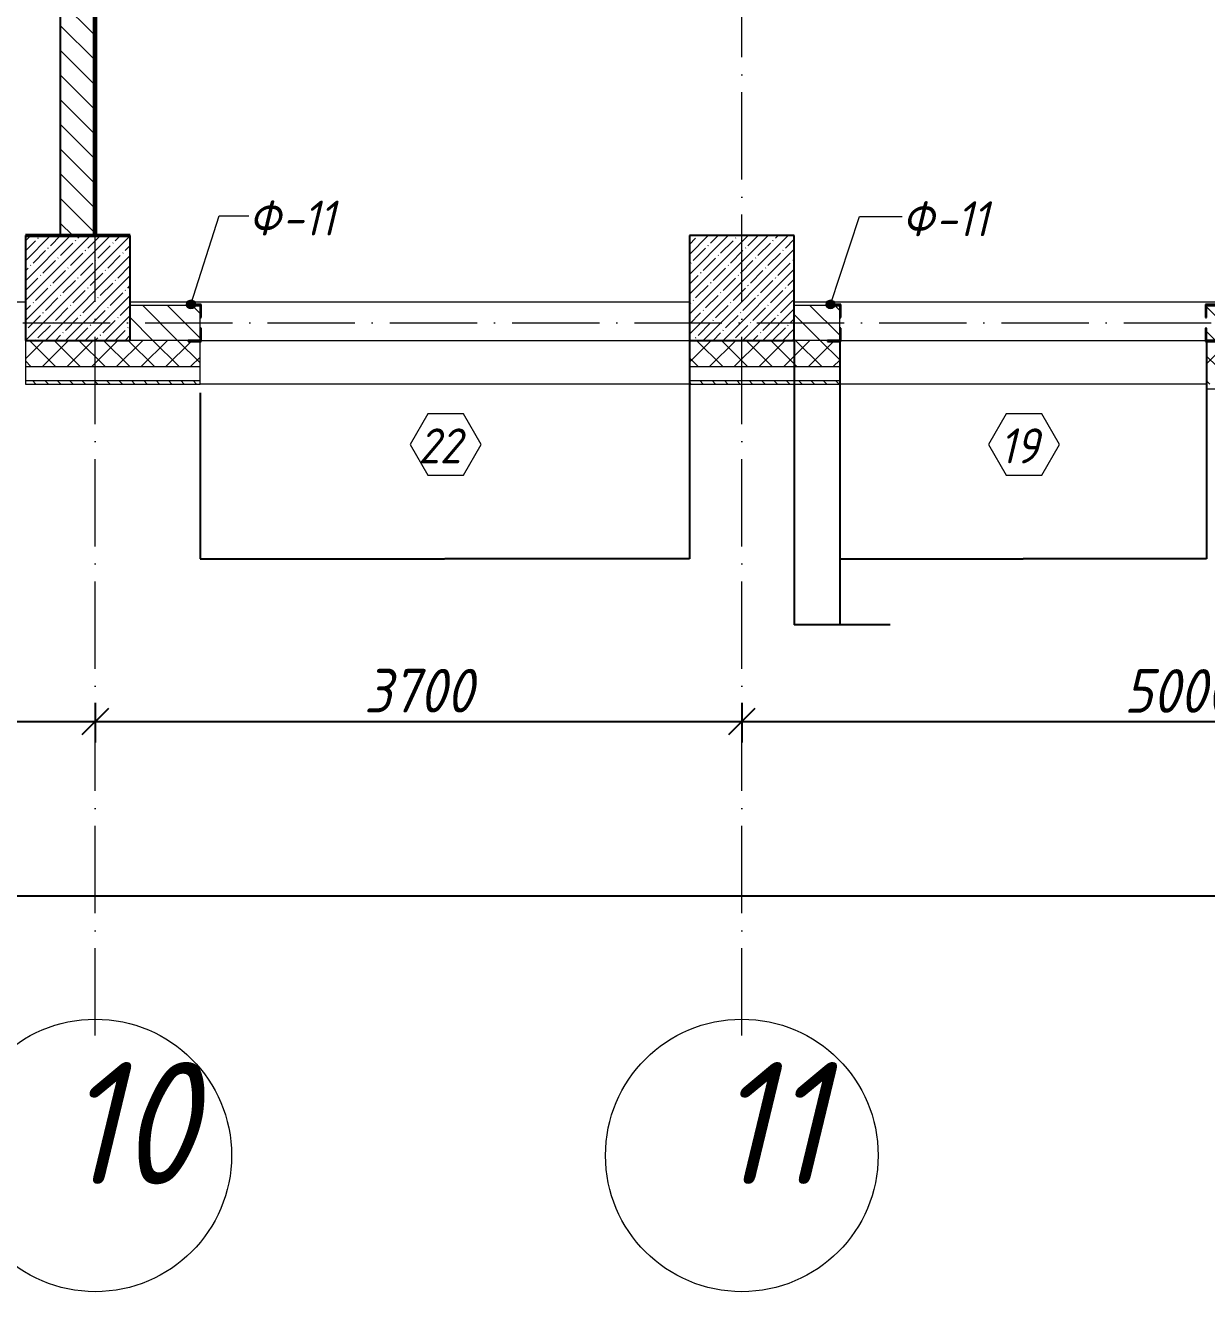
# Model space of a CAD drawing. Header units: millimetres. Extents: x 12986 to 523328, y -9759 to 30092.
# Drawn here: x 91207 to 97967, y -5546 to 1703 of the extents above; entities that cross this region are included whole.
import ezdxf

# ---------------------------------------------------------------- set-up
doc = ezdxf.new("R2010")
doc.units = ezdxf.units.MM
doc.linetypes.add('50_200_ШТРИХ_1Т_ш5_п1_п1_', pattern=[700.0000000000001, 500.0000000000001, -100, 0, -100])
for name, color, linetype, lineweight in [('5) Блок ячеистый', 160, 'Continuous', 60), ('A-ANNO-DIMS', 7, 'Continuous', 9), ('A-DETL-1', 7, 'Continuous', 50), ('A-GENM-1', 7, 'Continuous', 25), ('A-GENM-IDEN', 7, 'Continuous', 9), ('A-GLAZ-IDEN', 7, 'Continuous', 9), ('A-WALL', 7, 'Continuous', 5), ('A-WALL-8', 7, 'Continuous', 9), ('A-WALL-FNSH-1', 7, 'Continuous', 9), ('A-WALL-PATT-1', 7, 'Continuous', 5), ('I-WALL', 7, 'Continuous', 5), ('S-COLS-1', 7, 'Continuous', 5), ('S-COLS-2', 7, 'Continuous', 25), ('Оси', 7, 'Continuous', 9), ('Оси-1', 7, 'Continuous', 20), ('Оси-2', 7, '50_200_ШТРИХ_1Т_ш5_п1_п1_', 9)]:
    doc.layers.add(name, color=color, linetype=linetype, lineweight=lineweight)
for name, color, linetype, lineweight, true_color in [('A-WALL-12', 7, 'Continuous', 5, 0x800000), ('A-WALL-2', 7, 'Continuous', 13, 0x000000), ('A-WALL-PATT-2', 7, 'Continuous', 5, 0xce0000)]:
    doc.layers.add(name, color=color, linetype=linetype, lineweight=lineweight, true_color=true_color)
doc.styles.add('ISOCPEUR_I_1', font='isocpeui.ttf', dxfattribs={"width": 0.9, "height": 249.9999999999997})
doc.styles.add('ISOCPEUR_I_3', font='isocpeui.ttf', dxfattribs={"width": 0.9, "height": 200})
doc.dimstyles.new('ISO-2_5_0_9К_БОЛЬШОЙ__с_подложкой_', dxfattribs={"dimscale": 304.8, "dimtxt": 248.9952939525788, "dimasz": 0.4921259842519685, "dimexe": 0.3937007874015748, "dimexo": 0, "dimgap": 0.1640419947506562, "dimtad": 1, "dimdec": 0, "dimzin": 0, "dimdsep": 46, "dimtxsty": 'ISOCPEUR_I_1', "dimblk1": 'OBLIQUE', "dimblk2": 'OBLIQUE', "dimsah": 1, "dimcen": 0.09, "dimdle": 0.3937007874015748, "dimazin": 0, "dimtfac": 1, "dimtdec": 4, "dimtix": 1, "dimtmove": 0, "dimatfit": 3, "dimfxl": 1, "dimtvp": 1, "dimtfill": 1, "dimtolj": 1, "dimtzin": 0, "dimarcsym": 2})
doc.dimstyles.new('ISO-2_5_0_9К_БОЛЬШОЙ__с_подложкой__2', dxfattribs={"dimscale": 304.8, "dimtxt": 248.9952939525788, "dimasz": 0.4921259842519685, "dimexe": 0.3937007874015748, "dimexo": 0, "dimgap": 0.1640419947506562, "dimtad": 1, "dimdec": 0, "dimzin": 0, "dimdsep": 46, "dimtxsty": 'ISOCPEUR_I_1', "dimblk1": 'OBLIQUE', "dimblk2": 'OBLIQUE', "dimsah": 1, "dimcen": 0.09, "dimdle": 0.3937007874015748, "dimazin": 0, "dimtfac": 1, "dimtdec": 4, "dimtix": 1, "dimtmove": 2, "dimatfit": 3, "dimfxl": 1, "dimtvp": 1, "dimtfill": 1, "dimtolj": 1, "dimtzin": 0, "dimarcsym": 2})
doc.dimstyles.get("Standard").update_dxf_attribs({"dimtxt": 0.18, "dimasz": 0.18, "dimexe": 0.18, "dimexo": 0.0625, "dimgap": 0.09, "dimtad": 0, "dimtih": 1, "dimtoh": 1, "dimdec": 4, "dimzin": 0, "dimdsep": 46, "dimtxsty": 'Standard', "dimcen": 0.09, "dimadec": 0, "dimazin": 0, "dimtfac": 1, "dimtdec": 4, "dimtofl": 0, "dimtmove": 0, "dimatfit": 3, "dimfxl": 1, "dimtolj": 1, "dimtzin": 0, "dimarcsym": 0})
pattern_1 = [(45, (61996.89328478048, 0), (-57.02462636878913, 57.02462636878913), []), (45, (62053.91828478048, 0), (-57.02462636878913, 57.02462636878913), [100.806, -20.161, 3.353, -16.808])]
pattern_2 = [(135, (61996.89328478048, 0), (-70.71067811865476, -70.71067811865474), [])]

# ---------------------------------------------------------------- blocks, each defined once
blk = doc.blocks.new('Фахверк_СКБ_Уголок - Ф-11_200х2500 h-26914022-АР1_Кладочный план 1 этажа')
at = {"layer": 'A-GENM-1'}
for p, q in [((199.9999999999932, 156.0000000000034), (124.9999999999923, 156.0000000000034)), ((124.9999999999923, 156.0000000000034), (124.9999999999923, 81.00000000000361)), ((130.9999999999933, 81.00000000000361), (130.9999999999933, 150.0000000000029)), ((130.9999999999933, 150.0000000000029), (199.9999999999932, 150.0000000000029)), ((199.9999999999932, 150.0000000000029), (199.9999999999932, 156.0000000000034)), ((124.9999999999923, 81.00000000000361), (130.9999999999933, 81.00000000000361)), ((130.9999999999926, 19.00000000000922), (124.9999999999923, 19.00000000000922)), ((124.9999999999923, 19.00000000000922), (124.9999999999923, -55.99999999999103)), ((130.9999999999926, -49.99999999999053), (130.9999999999926, 19.00000000000922)), ((124.9999999999923, -55.99999999999103), (199.9999999999924, -55.99999999999103)), ((199.9999999999924, -49.99999999999053), (130.9999999999926, -49.99999999999053)), ((199.9999999999924, -55.99999999999103), (199.9999999999924, -49.99999999999053))]:
    blk.add_line(p, q, dxfattribs=at)
blk = doc.blocks.new('Ось сетки - Круг_Ø6_00__ISO-2_5_0_9K_ кружки поменьше-23056867-АР1_Кладочный план 1 этажа')
at = {"layer": 'Оси-1'}
blk.add_circle((0, 0), 2.600000000000002, dxfattribs=at)
blk = doc.blocks.new('_Oblique')
at = {"color": 0, "linetype": 'ByBlock', "lineweight": -2}
blk.add_line((-0.5, -0.5), (0.5, 0.5), dxfattribs=at)
blk = doc.blocks.new('DIMBLOCK21-АР1_Кладочный план 1 этажа')
at = {"layer": 'A-ANNO-DIMS', "color": 0, "lineweight": -2, "transparency": 16777216}
for p, q in [((87906.8932504238, -2175.937461244225), (87906.8932504238, -2402.003478422513)), ((91606.89325042327, -2175.937461244237), (91606.89325042327, -2402.003478422513)), ((87786.8932504238, -2282.003478422513), (91726.89325042327, -2282.003478422513))]:
    blk.add_line(p, q, dxfattribs=at)
at = {"layer": 'Defpoints', "color": 0, "transparency": 16777216}
for p in [(87906.8932504238, -2175.937461244225), (91606.89325042327, -2175.937461244237), (91606.89325042327, -2282.003478422513)]:
    blk.add_point(p, dxfattribs=at)
at = {"layer": 'A-ANNO-DIMS', "color": 0, "lineweight": -2, "transparency": 16777216, "xscale": 150, "yscale": 150, "zscale": 150, "rotation": 180}
blk.add_blockref('_Oblique', (87906.8932504238, -2282.003478422513), dxfattribs=at)
at = {"layer": 'A-ANNO-DIMS', "color": 0, "lineweight": -2, "transparency": 16777216, "xscale": 150, "yscale": 150, "zscale": 150}
blk.add_blockref('_Oblique', (91606.89325042327, -2282.003478422513), dxfattribs=at)
at = {"layer": 'A-ANNO-DIMS', "color": 0, "transparency": 16777216, "insert": (89756.89325042354, -2105.393629937665), "char_height": 249.9999999999997, "width": 758.4779723478551, "attachment_point": 5, "style": 'ISOCPEUR_I_1', "bg_fill": 3, "box_fill_scale": 1.1, "bg_fill_color": 256, "bg_fill_true_color": 13158600, "bg_fill_transparency": 0}
blk.add_mtext('\\A1;3700', dxfattribs=at)
blk = doc.blocks.new('DIMBLOCK22-АР1_Кладочный план 1 этажа')
at = {"layer": 'A-ANNO-DIMS', "color": 0, "lineweight": -2, "transparency": 16777216}
for p, q in [((91606.89325042327, -2175.937461244237), (91606.89325042327, -2402.003478422513)), ((95306.8932504238, -2175.937461244249), (95306.8932504238, -2402.003478422513)), ((91486.89325042327, -2282.003478422513), (95426.8932504238, -2282.003478422513))]:
    blk.add_line(p, q, dxfattribs=at)
at = {"layer": 'Defpoints', "color": 0, "transparency": 16777216}
for p in [(91606.89325042327, -2175.937461244237), (95306.8932504238, -2175.937461244249), (95306.8932504238, -2282.003478422513)]:
    blk.add_point(p, dxfattribs=at)
at = {"layer": 'A-ANNO-DIMS', "color": 0, "lineweight": -2, "transparency": 16777216, "xscale": 150, "yscale": 150, "zscale": 150, "rotation": 180}
blk.add_blockref('_Oblique', (91606.89325042327, -2282.003478422513), dxfattribs=at)
at = {"layer": 'A-ANNO-DIMS', "color": 0, "lineweight": -2, "transparency": 16777216, "xscale": 150, "yscale": 150, "zscale": 150}
blk.add_blockref('_Oblique', (95306.8932504238, -2282.003478422513), dxfattribs=at)
at = {"layer": 'A-ANNO-DIMS', "color": 0, "transparency": 16777216, "insert": (93456.89325042354, -2105.393629937665), "char_height": 249.9999999999997, "width": 758.4779723478551, "attachment_point": 5, "style": 'ISOCPEUR_I_1', "bg_fill": 3, "box_fill_scale": 1.1, "bg_fill_color": 256, "bg_fill_true_color": 13158600, "bg_fill_transparency": 0}
blk.add_mtext('\\A1;3700', dxfattribs=at)
blk = doc.blocks.new('DIMBLOCK23-АР1_Кладочный план 1 этажа')
at = {"layer": 'A-ANNO-DIMS', "color": 0, "lineweight": -2, "transparency": 16777216}
for p, q in [((95306.8932504238, -2175.937461244249), (95306.8932504238, -2402.003478422513)), ((100306.8932504233, -2175.937461244265), (100306.8932504233, -2402.003478422513)), ((95186.8932504238, -2282.003478422513), (100426.8932504233, -2282.003478422513))]:
    blk.add_line(p, q, dxfattribs=at)
at = {"layer": 'Defpoints', "color": 0, "transparency": 16777216}
for p in [(95306.8932504238, -2175.937461244249), (100306.8932504233, -2175.937461244265), (100306.8932504233, -2282.003478422513)]:
    blk.add_point(p, dxfattribs=at)
at = {"layer": 'A-ANNO-DIMS', "color": 0, "lineweight": -2, "transparency": 16777216, "xscale": 150, "yscale": 150, "zscale": 150, "rotation": 180}
blk.add_blockref('_Oblique', (95306.8932504238, -2282.003478422513), dxfattribs=at)
at = {"layer": 'A-ANNO-DIMS', "color": 0, "lineweight": -2, "transparency": 16777216, "xscale": 150, "yscale": 150, "zscale": 150}
blk.add_blockref('_Oblique', (100306.8932504233, -2282.003478422513), dxfattribs=at)
at = {"layer": 'A-ANNO-DIMS', "color": 0, "transparency": 16777216, "insert": (97806.89325042354, -2107.003478422513), "char_height": 249.9999999999997, "width": 758.4779723478551, "attachment_point": 5, "style": 'ISOCPEUR_I_1', "bg_fill": 3, "box_fill_scale": 1.1, "bg_fill_color": 256, "bg_fill_true_color": 13158600, "bg_fill_transparency": 0}
blk.add_mtext('\\A1;5000', dxfattribs=at)
blk = doc.blocks.new('DIMBLOCK54-АР1_Кладочный план 1 этажа')
at = {"layer": 'A-ANNO-DIMS', "color": 0, "lineweight": -2, "transparency": 16777216}
for p, q in [((62106.89328478125, -3174.591104927445), (62106.89328478125, -3400.657122105833)), ((187006.893250423, -3174.591104927842), (187006.893250423, -3400.657122105833)), ((61986.89328478125, -3280.657122105833), (122782.6936598567, -3280.657122105833)), ((187126.893250423, -3280.657122105833), (123784.9095689476, -3280.657122105833))]:
    blk.add_line(p, q, dxfattribs=at)
at = {"layer": 'Defpoints', "color": 0, "transparency": 16777216}
for p in [(62106.89328478125, -3174.591104927445), (187006.893250423, -3174.591104927842), (187006.893250423, -3280.657122105833)]:
    blk.add_point(p, dxfattribs=at)
at = {"layer": 'A-ANNO-DIMS', "color": 0, "lineweight": -2, "transparency": 16777216, "xscale": 150, "yscale": 150, "zscale": 150, "rotation": 180}
blk.add_blockref('_Oblique', (62106.89328478125, -3280.657122105833), dxfattribs=at)
at = {"layer": 'A-ANNO-DIMS', "color": 0, "lineweight": -2, "transparency": 16777216, "xscale": 150, "yscale": 150, "zscale": 150}
blk.add_blockref('_Oblique', (187006.893250423, -3280.657122105833), dxfattribs=at)
at = {"layer": 'A-ANNO-DIMS', "color": 0, "transparency": 16777216, "insert": (122732.1812708764, -2904.04318550504), "char_height": 249.9999999999997, "width": 1103.240687051426, "attachment_point": 1, "line_spacing_factor": 1.149209049011902, "style": 'ISOCPEUR_I_1', "bg_fill": 3, "box_fill_scale": 1.1, "bg_fill_color": 256, "bg_fill_true_color": 13158600, "bg_fill_transparency": 0}
blk.add_mtext('\\A1;124900', dxfattribs=at)
blk = doc.blocks.new('AAR_СКБ_Марка_Окна_Перемычка и проем - Марка проема-25443838-АР1_Кладочный план 1 этажа')
at = {"layer": 'A-GLAZ-IDEN'}
for p, q in [((-0.9678758116687644, -0.9840735043145652), (-1.985527685054408, -2.746698253436142)), ((1.067427935102521, -0.9840735043145681), (-0.9678758116687641, -0.9840735043145654)), ((2.085079808488153, -2.746698253436158), (1.067427935102521, -0.9840735043145679)), ((-1.985527685054408, -2.74669825343614), (-0.967875811668773, -4.509323002557723)), ((1.067427935102504, -4.50932300255773), (2.085079808488153, -2.746698253436157)), ((-0.9678758116687729, -4.509323002557723), (1.067427935102504, -4.50932300255773))]:
    blk.add_line(p, q, dxfattribs=at)
blk = doc.blocks.new('DIMBLOCK295-АР1_Кладочный план 1 этажа')
at = {"layer": 'A-ANNO-DIMS', "color": 0, "lineweight": -2, "transparency": 16777216}
for p, q in [((95006.89326364524, -103.1103851454775), (95006.89326364524, -1350.184313338815)), ((92206.89326364524, -400.0625000026986), (92206.89326364524, -1350.184313338815)), ((92207.07326364523, -1350.004313338815), (93606.17326364524, -1350.004313338815)), ((95006.71326364524, -1350.004313338815), (93607.61326364524, -1350.004313338815))]:
    blk.add_line(p, q, dxfattribs=at)
at = {"layer": 'A-ANNO-DIMS', "color": 0, "transparency": 16777216}
for points in [[(92207.07326364523, -1349.974313338815), (92207.07326364523, -1350.034313338815), (92206.89326364524, -1350.004313338815)], [(95006.71326364524, -1349.974313338815), (95006.71326364524, -1350.034313338815), (95006.89326364524, -1350.004313338815)]]:
    blk.add_solid(points, dxfattribs=at)
at = {"layer": 'Defpoints', "color": 0, "transparency": 16777216}
for p in [(95006.89326364524, -103.0478851454775), (92206.89326364524, -400.0000000026986), (95006.89326364524, -1350.004313338815)]:
    blk.add_point(p, dxfattribs=at)
at = {"layer": 'A-ANNO-DIMS', "color": 0, "transparency": 16777216, "insert": (93606.89326364524, -1350.004313338815), "char_height": 0.18, "width": 606.7823778782843, "attachment_point": 5}
blk.add_mtext('\\A1;2800.0000', dxfattribs=at)
blk = doc.blocks.new('DIMBLOCK297-АР1_Кладочный план 1 этажа')
at = {"layer": 'A-ANNO-DIMS', "color": 0, "lineweight": -2, "transparency": 16777216}
for p, q in [((95606.8932636452, -100.0625000017397), (95606.8932636452, -1727.703632173987)), ((95866.89315112315, -103.1105053390732), (95866.89315112315, -1727.703632173987)), ((95607.07326364519, -1727.523632173987), (95866.71315112316, -1727.523632173987)), ((95866.89315112315, -1727.523632173987), (96155.92148952534, -1727.523632173987))]:
    blk.add_line(p, q, dxfattribs=at)
at = {"layer": 'A-ANNO-DIMS', "color": 0, "transparency": 16777216}
for points in [[(95607.07326364519, -1727.493632173987), (95607.07326364519, -1727.553632173987), (95606.8932636452, -1727.523632173987)], [(95866.71315112316, -1727.493632173987), (95866.71315112316, -1727.553632173987), (95866.89315112315, -1727.523632173987)]]:
    blk.add_solid(points, dxfattribs=at)
at = {"layer": 'Defpoints', "color": 0, "transparency": 16777216}
for p in [(95606.8932636452, -100.0000000017397), (95866.89315112315, -103.0480053390732), (95866.89315112315, -1727.523632173987)]:
    blk.add_point(p, dxfattribs=at)
at = {"layer": 'A-ANNO-DIMS', "color": 0, "transparency": 16777216, "insert": (95929.09809782098, -1727.403632173987), "char_height": 0.18, "width": 455.0867834087132, "attachment_point": 1, "line_spacing_factor": 1.149209049011902}
blk.add_mtext('\\A1;259.9999', dxfattribs=at)
blk = doc.blocks.new('DIMBLOCK298-АР1_Кладочный план 1 этажа')
at = {"layer": 'A-ANNO-DIMS', "color": 0, "lineweight": -2, "transparency": 16777216}
for p, q in [((95866.89315112315, -103.1105053390732), (95866.89315112315, -1350.184313338815)), ((97966.89315112315, -103.11050533908), (97966.89315112315, -1350.184313338815)), ((95867.07315112314, -1350.004313338815), (96916.20315112315, -1350.004313338815)), ((97966.71315112316, -1350.004313338815), (96917.58315112315, -1350.004313338815))]:
    blk.add_line(p, q, dxfattribs=at)
at = {"layer": 'A-ANNO-DIMS', "color": 0, "transparency": 16777216}
for points in [[(95867.07315112314, -1349.974313338815), (95867.07315112314, -1350.034313338815), (95866.89315112315, -1350.004313338815)], [(97966.71315112316, -1349.974313338815), (97966.71315112316, -1350.034313338815), (97966.89315112315, -1350.004313338815)]]:
    blk.add_solid(points, dxfattribs=at)
at = {"layer": 'Defpoints', "color": 0, "transparency": 16777216}
for p in [(95866.89315112315, -103.0480053390732), (97966.89315112315, -103.04800533908), (97966.89315112315, -1350.004313338815)]:
    blk.add_point(p, dxfattribs=at)
at = {"layer": 'A-ANNO-DIMS', "color": 0, "transparency": 16777216, "insert": (96916.89315112315, -1350.004313338815), "char_height": 0.18, "width": 560.8140159178082, "attachment_point": 5}
blk.add_mtext('\\A1;2100.0000', dxfattribs=at)

msp = doc.modelspace()

# ---------------------------------------------------------------- hatches: boundary and pattern name
at = {"layer": 'A-GENM-IDEN'}
h = msp.add_hatch(color=256, dxfattribs=at)
edge = h.paths.add_edge_path(flags=0)
edge.add_arc((92154.5599303119, 105.9999999982794), 24.99999999999957, 0, 360)
h = msp.add_hatch(color=256, dxfattribs=at)
edge = h.paths.add_edge_path(flags=0)
edge.add_arc((95814.55981778982, 105.999999998266), 24.99999999999423, 0, 360)
at = {"layer": 'A-WALL-12'}
h = msp.add_hatch(dxfattribs=at)
h.set_pattern_fill('FP_3', color=256, style=0, pattern_type=2)
h.set_pattern_definition(pattern_2)
h.paths.add_polyline_path([(91406.63673958184, 499.9999999982924), (91606.63673958187, 499.9999999982924), (91606.63673958187, 7300.000005334679), (91406.63673958191, 7300.000005334679), (91406.63673958188, 4432.172179668429)], flags=0)
at = {"layer": 'A-WALL-PATT-1'}
h = msp.add_hatch(dxfattribs=at)
h.set_pattern_fill('FP_2', color=256, style=0, pattern_type=2)
h.set_pattern_definition([(45, (61996.89328478048, 0), (-70.71067811865476, 70.71067811865476), []), (135, (61996.89328478048, 0), (-70.71067811865476, -70.71067811865474), [])])
h.paths.add_polyline_path([(137696.8932777582, -250.0000000019183), (137696.8932777582, -100.0000000019264), (136096.893144617, -100.0000000018485), (136096.893144617, -250.000000001849)], flags=0)
h.paths.add_polyline_path([(110156.8933002349, -250.000000001849), (110156.3715611044, -106.0000000017778), (110087.8933002348, -106.0000000017778), (110087.8933002348, -100.0000000017792), (109406.8933002349, -100.0000000017792), (109406.8933002349, -250.0000000017797), (110087.8933002348, -250.0000000018404)], flags=0)
h.paths.add_polyline_path([(129056.8933002348, -250.000000001849), (132656.8932847818, -250.000000001849), (132656.8932847818, -100.0000000018485), (129056.8933002348, -100.0000000018485)], flags=0)
h.paths.add_polyline_path([(118406.8933136091, -250.000000001849), (119156.8932838392, -250.0000000017797), (119156.3715447088, -106.0000000018038), (119087.8932838392, -106.0000000018038), (119087.8932838392, -100.0000000018485), (118406.8933136091, -100.0000000018485)], flags=0)
h.paths.add_polyline_path([(121937.8933025475, -250.000000001849), (122006.8933025475, -250.000000001849), (122006.371563417, -106.0000000018384), (121937.8933025475, -106.0000000018384), (121937.8933025475, -100.0000000018485), (121325.8932838392, -100.0000000018485), (121325.8932838392, -106.0000000018384), (121256.8932838392, -106.0000000018384), (121256.8932838393, -250.000000001849), (121325.8932838392, -250.000000001849)], flags=0)
h.paths.add_polyline_path([(133556.8932847817, -250.000000001849), (134396.893144617, -250.000000001849), (134396.893144617, -100.0000000018485), (133556.8932847818, -100.0000000018485)], flags=0)
h.paths.add_polyline_path([(125706.8933025474, -250.000000001849), (126256.8932667851, -250.000000001849), (126256.3715276547, -106.0000000018384), (126187.8932667851, -106.0000000018384), (126187.8932667851, -100.0000000018485), (125706.8933025474, -100.0000000018485), (125706.8933025474, -106.0000000018384)], flags=0)
h.paths.add_polyline_path([(123606.8933025475, -250.000000001849), (123606.371563417, -106.0000000018211), (123537.8933025475, -106.0000000018211), (123537.8933025475, -100.0000000018485), (122906.8933025475, -100.0000000018485), (122906.8933025475, -250.0000000017797), (123537.8933025475, -250.0000000018404)], flags=0)
h.paths.add_polyline_path([(128156.8933002348, -250.000000001849), (128156.8933002348, -100.0000000018485), (127225.8932667851, -100.0000000018485), (127225.8932667851, -106.0000000018558), (127156.8932667851, -106.0000000018558), (127156.8932667851, -250.000000001849), (127225.8932667851, -250.000000001849)], flags=0)
h.paths.add_polyline_path([(105422.5867171914, -250.0000000017797), (106306.8933002348, -250.0000000017797), (106306.3715611044, -106.0000000017691), (106237.8933002348, -106.0000000017691), (106237.8933002348, -100.0000000017792), (104725.8932659578, -100.0000000017792), (104725.8932659578, -106.0000000017691), (104656.8932659578, -106.0000000017691), (104656.8932659578, -250.0000000017797), (104725.8932659578, -250.0000000017797)], flags=0)
h.paths.add_polyline_path([(114616.1804671914, -250.0000000017797), (115306.8933136091, -250.0000000017797), (115306.3715744787, -106.0000000017865), (115237.8933136091, -106.0000000017865), (115237.8933136091, -100.0000000017792), (113906.8933025475, -100.0000000017792), (113906.8933025475, -250.0000000017797)], flags=0)
h.paths.add_polyline_path([(90293.59326132102, -250.0000000017797), (90306.63673958188, -250.0000000017797), (90306.11500045145, -106.0000000017258), (90237.63673958188, -106.0000000017258), (90237.63673958188, -100.0000000017099), (89375.89323720156, -100.0000000017099), (89375.89323720156, -106.0000000017085), (89306.89323720158, -106.0000000017085), (89306.89323720158, -250.0000000017104), (90237.63673958188, -250.000000001771)], flags=0)
h.paths.add_polyline_path([(102556.8932659578, -250.0000000017797), (102556.3715268273, -106.0000000017605), (102487.8932659578, -106.0000000017605), (102487.8932659578, -100.0000000017792), (102005.8932363097, -100.0000000017792), (102005.8932363097, -106.0000000017691), (101936.8932363097, -106.0000000017691), (101936.8932363097, -250.0000000017797), (102543.8497876969, -250.0000000017797)], flags=0)
h.paths.add_polyline_path([(111056.8933002349, -250.0000000017797), (111806.8933025475, -250.0000000017797), (111806.3715634171, -106.0000000017778), (111737.8933025475, -106.0000000017778), (111737.8933025475, -100.0000000017792), (111125.8933002349, -100.0000000017792), (111125.8933002349, -106.0000000017691), (111056.8933002349, -106.0000000017691)], flags=0)
h.paths.add_polyline_path([(95866.89315112322, -250.0000000017797), (95866.37141199275, -106.0000000017345), (95797.8931511232, -106.0000000017345), (95797.8931511232, -100.0000000017618), (95006.89326364527, -100.0000000017792), (95006.89326364527, -250.0000000017104), (95797.8931511232, -250.000000001771)], flags=0)
h.paths.add_polyline_path([(99086.89326364509, -250.0000000017797), (99086.37152451469, -106.0000000017518), (99017.89326364512, -106.0000000017518), (99017.89326364512, -100.0000000017792), (98035.89315112321, -100.0000000017792), (98035.89315112321, -106.0000000017518), (97966.89315112322, -106.0000000017518), (97966.89315112322, -250.0000000017797), (98035.89315112321, -250.0000000017797)], flags=0)
h.paths.add_polyline_path([(100825.7898421914, -250.0000000017797), (101036.8932363097, -250.0000000017797), (101036.8932363097, -100.0000000017792), (99986.89326364509, -100.0000000017792), (99986.89326364509, -250.0000000017797)], flags=0)
h.paths.add_polyline_path([(88406.89323720164, -250.0000000017104), (88406.37149807111, -106.0000000017172), (88337.89323720156, -106.0000000017172), (88337.89323720156, -100.0000000017099), (87556.89327760041, -100.0000000017099), (87556.89327760041, -250.0000000017104), (88337.89323720156, -250.0000000017104)], flags=0)
h.paths.add_polyline_path([(81356.89338117048, -250.0000000017104), (82706.89332211469, -250.0000000017104), (82706.89332211469, -100.0000000017099), (81425.89338117046, -100.0000000017099), (81425.89338117046, -106.0000000017085), (81356.89338117048, -106.0000000017085)], flags=0)
h.paths.add_polyline_path([(78575.89325042491, -250.0000000017104), (79256.89338117046, -250.0000000017104), (79256.89338117046, -100.0000000017099), (78575.89325042491, -100.0000000017099), (78575.89325042491, -106.0000000016912), (78506.89325042491, -106.0000000016912), (78506.89325042491, -250.0000000017104)], flags=0)
h.paths.add_polyline_path([(92137.89326364527, -250.0000000017104), (92206.89326364527, -250.0000000017104), (92206.37152451483, -106.0000000017258), (92137.89326364527, -106.0000000017258), (92137.89326364527, -100.0000000017099), (91206.63673958188, -100.0000000017099), (91206.63673958188, -250.0000000017104)], flags=0)
h.paths.add_polyline_path([(83606.89332211469, -250.0000000017104), (84756.89327760035, -250.0000000017104), (84756.37153846995, -106.0000000016998), (84687.89327760038, -106.0000000016998), (84687.89327760038, -100.0000000017099), (83675.89332211469, -100.0000000017099), (83675.89332211469, -106.0000000016998), (83606.89332211469, -106.0000000016998)], flags=0)
h.paths.add_polyline_path([(76856.89325042331, -250.0000000017104), (77606.89325042491, -250.0000000016498), (77606.37151129446, -106.0000000016652), (77537.8932504249, -106.0000000016652), (77537.8932504249, -100.0000000017099), (76925.89325042332, -100.0000000017099), (76925.89325042332, -106.0000000016912), (76856.89325042331, -106.0000000016912)], flags=0)
h.paths.add_polyline_path([(65583.68046719136, -250.0000000016498), (65726.89334088654, -250.0000000016498), (65726.89334088654, -100.0000000016405), (61736.89328478158, -100.0000000016405), (61736.89328478158, -250.0000000016498)], flags=0)
h.paths.add_polyline_path([(74006.8932972484, -250.0000000016498), (74756.8932504233, -250.0000000016498), (74756.8932504233, -100.0000000017099), (74075.89329724842, -100.0000000017099), (74075.89329724842, -106.0000000016825), (74006.8932972484, -106.0000000016825)], flags=0)
h.paths.add_polyline_path([(68826.89334088653, -250.0000000016498), (70256.63671972802, -250.0000000016498), (70256.63671972802, -100.0000000016405), (68895.89334088653, -100.0000000016405), (68895.89334088653, -106.0000000016738), (68826.89334088653, -106.0000000016738)], flags=0)
h.paths.add_polyline_path([(71906.8932972484, -250.0000000016498), (71906.37155811797, -106.0000000016478), (71837.8932972484, -106.0000000016478), (71837.8932972484, -100.0000000016405), (71225.63671972803, -100.0000000016405), (71225.63671972803, -106.0000000016652), (71156.63671972803, -106.0000000016652), (71156.63671972803, -250.0000000016498), (71712.74296719136, -250.0000000016498)], flags=0)
h = msp.add_hatch(dxfattribs=at)
h.set_pattern_fill('FP_18', color=256, style=0, pattern_type=2)
h.set_pattern_definition([(135, (61996.89328478048, 0), (-35.35533905932738, -35.35533905932737), [])])
h.paths.add_polyline_path([(137926.8932777582, -350.0000000018956), (137926.8932777582, -330.0000000019088), (136096.893144617, -330.0000000019088), (136096.893144617, -350.0000000018956), (137846.8932777582, -350.0000000018956)], flags=0)
h.paths.add_polyline_path([(134396.893144617, -350.0000000018956), (134396.893144617, -330.0000000018308), (133556.8932847818, -330.0000000019088), (133556.8932847818, -350.0000000018956)], flags=0)
h.paths.add_polyline_path([(132656.8932847818, -350.0000000018956), (132656.8932847818, -330.0000000018308), (129056.8933002348, -330.0000000018308), (129056.8933002348, -350.0000000018263), (129938.8367171914, -350.0000000018436)], flags=0)
h.paths.add_polyline_path([(114616.1804671914, -350.0000000018263), (115306.8933136091, -350.0000000018263), (115306.8933136091, -330.0000000018308), (113906.8933025475, -330.0000000018308), (113906.8933025475, -350.0000000018263)], flags=0)
h.paths.add_polyline_path([(111806.8933025475, -350.0000000018263), (111806.8933025475, -330.0000000018308), (111056.8933002349, -330.0000000018308), (111056.8933002349, -350.0000000018263), (111551.6492171914, -350.0000000018263)], flags=0)
h.paths.add_polyline_path([(119156.8932838392, -350.0000000018263), (119156.8932838392, -330.0000000018308), (118406.8933136091, -330.0000000018308), (118406.8933136091, -350.0000000018263)], flags=0)
h.paths.add_polyline_path([(110156.8933002349, -350.0000000018263), (110156.8933002349, -330.0000000017615), (109406.8933002349, -330.0000000017615), (109406.8933002349, -350.0000000018263)], flags=0)
h.paths.add_polyline_path([(128156.8933002348, -350.0000000018263), (128156.8933002348, -330.0000000018308), (127156.8932667851, -330.0000000018308), (127156.8932667851, -350.0000000018263)], flags=0)
h.paths.add_polyline_path([(122006.8933025475, -350.0000000018263), (122006.8933025475, -330.0000000018308), (121256.8932838392, -330.0000000018308), (121256.8932838392, -350.0000000018263)], flags=0)
h.paths.add_polyline_path([(123606.8933025475, -350.0000000018263), (123606.8933025475, -330.0000000018308), (122906.8933025475, -330.0000000018308), (122906.8933025475, -350.0000000018263)], flags=0)
h.paths.add_polyline_path([(126256.8932667851, -350.0000000018263), (126256.8932667851, -330.0000000018308), (125706.8933025474, -330.0000000018308), (125706.8933025474, -350.0000000018263)], flags=0)
h.paths.add_polyline_path([(100825.7898421914, -350.000000001757), (101036.8932363097, -350.000000001757), (101036.8932363097, -330.0000000017615), (99986.89326364509, -330.0000000017615), (99986.89326364509, -350.000000001757)], flags=0)
h.paths.add_polyline_path([(101936.8932363097, -350.000000001757), (102556.8932659578, -350.000000001757), (102556.8932659578, -330.0000000017615), (101936.8932363097, -330.0000000017615)], flags=0)
h.paths.add_polyline_path([(97966.89315112322, -350.000000001757), (99086.89326364509, -350.000000001757), (99086.89326364509, -330.0000000017615), (97966.89315112322, -330.0000000017615)], flags=0)
h.paths.add_polyline_path([(95006.89326364527, -350.000000001757), (95866.89315112322, -350.000000001757), (95866.89315112322, -330.0000000017615), (95006.89326364527, -330.0000000017615)], flags=0)
h.paths.add_polyline_path([(104656.8932659578, -350.000000001757), (106306.8933002348, -350.000000001757), (106306.8933002348, -330.0000000017615), (104656.8932659578, -330.0000000017615)], flags=0)
h.paths.add_polyline_path([(90099.93046719136, -350.000000001757), (90306.63673958188, -350.000000001757), (90306.63673958188, -330.0000000017615), (89306.89323720158, -330.0000000017615), (89306.89323720158, -350.000000001757)], flags=0)
h.paths.add_polyline_path([(92206.89326364527, -350.000000001757), (92206.89326364527, -330.0000000017615), (91206.63673958188, -330.0000000016922), (91206.63673958188, -350.000000001757)], flags=0)
h.paths.add_polyline_path([(87556.89327760041, -350.000000001757), (88406.89323720157, -350.000000001757), (88406.89323720164, -330.0000000016922), (87556.89327760041, -330.0000000016922)], flags=0)
h.paths.add_polyline_path([(74756.8932504233, -350.0000000016877), (74756.8932504233, -330.0000000016922), (74006.8932972484, -330.0000000016922), (74006.8932972484, -350.0000000016877)], flags=0)
h.paths.add_polyline_path([(84756.89327760041, -350.0000000016877), (84756.89327760035, -330.0000000017615), (83606.89332211469, -330.0000000016922), (83606.89332211469, -350.0000000016877), (83970.86796719136, -350.0000000016877)], flags=0)
h.paths.add_polyline_path([(68826.89334088653, -350.0000000016877), (70256.63671972802, -350.0000000016877), (70256.63671972802, -330.0000000016922), (68826.89334088653, -330.0000000016229)], flags=0)
h.paths.add_polyline_path([(71156.63671972803, -350.0000000016877), (71906.8932972484, -350.0000000016877), (71906.89329724848, -330.0000000016229), (71156.63671972803, -330.0000000016922)], flags=0)
h.paths.add_polyline_path([(77606.89325042491, -350.0000000016877), (77606.89325042491, -330.0000000016922), (76856.89325042331, -330.0000000016922), (76856.89325042331, -350.0000000016877)], flags=0)
h.paths.add_polyline_path([(79256.89338117046, -350.0000000016877), (79256.89338117046, -330.0000000016922), (78506.89325042491, -330.0000000016922), (78506.89325042491, -350.0000000016877)], flags=0)
h.paths.add_polyline_path([(81356.89338117048, -350.0000000016877), (82706.89332211469, -350.0000000016877), (82706.89332211469, -330.0000000016922), (81356.89338117048, -330.0000000016922)], flags=0)
h.paths.add_polyline_path([(65583.68046719136, -350.0000000016184), (65726.89334088654, -350.0000000016184), (65726.89334088654, -330.0000000016229), (61636.89328478154, -330.0000000016229), (61636.89328478154, -350.0000000016184)], flags=0)
at = {"layer": 'A-WALL-PATT-2'}
h = msp.add_hatch(dxfattribs=at)
h.set_pattern_fill('FP_3', color=256, style=0, pattern_type=2)
h.set_pattern_definition(pattern_2)
h.paths.add_polyline_path([(92206.89326364527, -100.0000000017099), (92206.89326364527, 99.99999999824468), (91806.6367395819, 99.99999999824468), (91806.6367395819, -100.0000000017099), (92137.89326364527, -100.0000000017099)], flags=0)
h = msp.add_hatch(dxfattribs=at)
h.set_pattern_fill('FP_3', color=256, style=0, pattern_type=2)
h.set_pattern_definition(pattern_2)
h.paths.add_polyline_path([(95606.63673958187, -100.0000000017792), (95866.89315112322, -100.0000000017792), (95866.89315112322, 99.99999999824468), (95606.63673958187, 99.99999999824468)], flags=0)
h.paths.add_polyline_path([(97966.89315112322, -100.0000000017792), (99086.89326364509, -100.0000000017792), (99086.89326364509, 99.99999999824468), (97966.89315112322, 99.99999999824468), (97966.89315112322, -31.00000000174287)], flags=0)
at = {"layer": 'S-COLS-1'}
h = msp.add_hatch(dxfattribs=at)
h.set_pattern_fill('FP_1', color=256, style=0, pattern_type=2)
h.set_pattern_definition(pattern_1)
h.paths.add_polyline_path([(91206.63673958188, -100.0000000017099), (91806.6367395819, -100.0000000017099), (91806.6367395819, 499.9999999982924), (91206.63673958188, 499.9999999982924), (91206.63673958188, 154.5760880330179)], flags=0)
h = msp.add_hatch(dxfattribs=at)
h.set_pattern_fill('FP_1', color=256, style=0, pattern_type=2)
h.set_pattern_definition(pattern_1)
h.paths.add_polyline_path([(95006.89326364527, -100.0000000017792), (95606.89326364527, -100.0000000017099), (95606.89326364527, 499.9999999982231), (95006.89326364527, 499.9999999982231), (95006.89326364527, 154.5760880330179)], flags=0)

# ---------------------------------------------------------------- linework, layer by layer
at = {"layer": '5) Блок ячеистый'}
msp.add_line((91606.63673958184, 499.9999999982642), (91606.63673958185, 7300.000005334667), dxfattribs=at)
at = {"layer": 'A-DETL-1'}
for p, q in [((91406.63673958188, 499.9999999982924), (91206.63673958185, 499.9999999982924)), ((91406.63673958181, 499.9999999982924), (91606.63673958184, 499.9999999982924)), ((91606.63673958184, 499.9999999982924), (91406.63673958188, 499.9999999982924)), ((91806.63673958185, 499.9999999982924), (91606.63673958184, 499.9999999982924))]:
    msp.add_line(p, q, dxfattribs=at)
at = {"layer": 'A-GENM-IDEN'}
for p, q in [((92154.5599303119, 105.9999999982794), (92314.98806495567, 612.3866986817012)), ((92314.98806495567, 612.3866986817012), (92485.20823859735, 612.3866986817012)), ((95814.55981778982, 105.999999998266), (95980.03585968364, 608.2731567677575)), ((95980.03585968364, 608.2731567677575), (96224.3465060431, 608.2731567677575))]:
    msp.add_line(p, q, dxfattribs=at)
for centre, radius in [((92154.5599303119, 105.9999999982794), 24.99999999999957), ((95814.55981778982, 105.999999998266), 24.99999999999423)]:
    msp.add_circle(centre, radius, dxfattribs=at)
at = {"layer": 'A-WALL'}
for p, q in [((92137.89326364524, -100.0000000017099), (91806.63673958185, -100.0000000017099)), ((92212.89326364524, -100.0000000017375), (95006.89326364524, -100.0000000017465)), ((95797.89315112313, -100.0000000017608), (95606.63673958182, -100.0000000017099)), ((95872.89315112313, -100.0000000017493), (97960.89315112316, -100.0000000017561)), ((95006.89326364524, -350.0000000017466), (92206.89326364524, -350.0000000017375)), ((97966.89315112315, -350.0000000017561), (95866.89315112315, -350.0000000017493))]:
    msp.add_line(p, q, dxfattribs=at)
at = {"layer": 'A-WALL-12', "color": 16, "lineweight": 25, "true_color": 0x800000}
msp.add_lwpolyline([(91406.63673958181, 499.9999999982924), (91606.8932504233, 499.999999998292), (91606.8932504233, 7300.000005334668), (91406.63673958181, 7300.000005334668)], close=True, dxfattribs=at)
at = {"layer": 'A-WALL-2'}
for p, q in [((91406.63673958185, 6990.000005334676), (91406.63673958184, 499.9999999982642)), ((92137.89326364524, 99.99999999824468), (91806.63673958185, 99.99999999824468)), ((91806.63673958185, 99.99999999824468), (91806.63673958185, -100.0000000017099)), ((95797.89315112313, 99.99999999824468), (95606.63673958182, 99.99999999824468)), ((95606.63673958182, 99.99999999824468), (95606.63673958182, -100.0000000017792)), ((92206.89326364524, -31.00000000172084), (92206.89326364524, 30.9999999982726)), ((95866.89315112316, -31.0000000017303), (95866.89315112316, 30.99999999826361))]:
    msp.add_line(p, q, dxfattribs=at)
at = {"layer": 'A-WALL-8'}
for p, q in [((91806.63673958185, -100.0000000017099), (91206.63673958185, -100.0000000017099)), ((91206.63673958185, -100.0000000017099), (91206.63673958185, -330.0000000016922)), ((92206.89326364524, -330.0000000017615), (92206.89326364524, -106.0000000017217)), ((95606.63673958182, -100.0000000017099), (95006.89326364521, -100.0000000017792)), ((95006.89326364521, -100.0000000017792), (95006.89326364521, -330.0000000017615)), ((95866.89315112316, -330.0000000017615), (95866.89315112316, -106.0000000017317)), ((91206.63673958185, -250.0000000017104), (92206.89326364524, -250.0000000017104)), ((95006.89326364521, -250.0000000017104), (95866.89315112316, -250.0000000017797)), ((91206.63673958185, -330.0000000016922), (92206.89326364524, -330.0000000017615)), ((95006.89326364521, -330.0000000017615), (95866.89315112316, -330.0000000017615))]:
    msp.add_line(p, q, dxfattribs=at)
at = {"layer": 'A-WALL-FNSH-1'}
for p, q in [((91206.63673958185, -330.0000000016922), (91206.63673958185, -350.000000001757)), ((91206.63673958185, -350.000000001757), (92206.89326364524, -350.000000001757)), ((92206.89326364524, -350.000000001757), (92206.89326364524, -330.0000000017615)), ((95006.89326364521, -330.0000000017615), (95006.89326364521, -350.000000001757)), ((95006.89326364521, -350.000000001757), (95866.89315112316, -350.000000001757)), ((95866.89315112316, -350.000000001757), (95866.89315112316, -330.0000000017615))]:
    msp.add_line(p, q, dxfattribs=at)
at = {"layer": 'I-WALL'}
for p, q in [((88156.89327760038, 119.9999999982764), (91206.63673958185, 119.9999999982665)), ((91806.63673958187, 119.9999999982646), (95006.89326364522, 119.9999999982542)), ((95606.89326364524, 119.9999999982523), (99986.89326364508, 119.9999999982382)), ((97966.89315112316, -380.0000000017285), (97966.89315112316, -350.0000000017285)), ((99086.89326364508, -380.0000000017394), (97966.89315112316, -380.0000000017285))]:
    msp.add_line(p, q, dxfattribs=at)
at = {"layer": 'S-COLS-2'}
for p, q in [((91206.63673958185, 499.9999999982924), (91206.63673958185, -100.0000000017099)), ((91806.63673958185, -100.0000000017099), (91806.63673958185, 499.9999999982924)), ((95606.89326364522, 499.9999999982231), (95006.89326364521, 499.9999999982231)), ((95006.89326364521, 499.9999999982231), (95006.89326364521, -100.0000000017792)), ((95606.89326364522, -100.0000000017099), (95606.89326364522, 499.9999999982231)), ((91206.63673958185, -100.0000000017099), (91806.63673958185, -100.0000000017099)), ((95006.89326364521, -100.0000000017792), (95606.89326364522, -100.0000000017099))]:
    msp.add_line(p, q, dxfattribs=at)
at = {"layer": 'Оси-2'}
for p, q in [((91606.89325042327, -4080.000000001736), (91606.89325042337, 28636.94316106628)), ((95306.8932504238, -4080.000000001748), (95306.89325042389, 28636.94316106628)), ((57586.89328478155, -2.642016903582707e-09), (187948.5213125124, -3.0631423513162e-09))]:
    msp.add_line(p, q, dxfattribs=at)

# ---------------------------------------------------------------- block references
at = {"layer": 'A-GENM-1', "rotation": 180}
for p in [(92337.89326364522, 49.99999999828732), (95997.89315112313, 49.99999999827394)]:
    msp.add_blockref('Фахверк_СКБ_Уголок - Ф-11_200х2500 h-26914022-АР1_Кладочный план 1 этажа', p, dxfattribs=at)
at = {"layer": 'A-GENM-1'}
msp.add_blockref('Фахверк_СКБ_Уголок - Ф-11_200х2500 h-26914022-АР1_Кладочный план 1 этажа', (97835.89315112316, -50.00000000175928), dxfattribs=at)
at = {"layer": 'A-GLAZ-IDEN', "xscale": 99.99999999999993, "yscale": 99.99999999999993, "zscale": 99.99999999999993}
for p in [(93606.8932636452, -421.4090704372728), (96916.8931511231, -421.4090704372837)]:
    msp.add_blockref('AAR_СКБ_Марка_Окна_Перемычка и проем - Марка проема-25443838-АР1_Кладочный план 1 этажа', p, dxfattribs=at)
at = {"layer": 'Оси-1', "xscale": 300, "yscale": 300, "zscale": 99.99999999999993}
for p in [(91606.89325042325, -4766.00000000341), (95306.89325042377, -4766.000000003422)]:
    msp.add_blockref('Ось сетки - Круг_Ø6_00__ISO-2_5_0_9K_ кружки поменьше-23056867-АР1_Кладочный план 1 этажа', p, dxfattribs=at)

# ---------------------------------------------------------------- texts
at = {"layer": 'A-GENM-IDEN', "char_height": 199.9999999999998, "attachment_point": 1, "style": 'ISOCPEUR_I_3'}
for s, insert, width in [('\\fISOCPEUR|b0|i1|c204|p34|;\\W.9;Ф', (92485.20823859735, 700.0012820150343), 230.8859999999998), ('-11', (92675.70823859735, 700.0012820150343), 389.6201249999996), ('\\fISOCPEUR|b0|i1|c204|p34|;\\W.9;Ф', (96224.3465060431, 695.8877401010908), 230.8859999999998), ('-11', (96414.8465060431, 695.8877401010908), 389.6201249999996)]:
    msp.add_mtext(s, dxfattribs=dict(at, insert=insert, width=width))
at = {"layer": 'A-GLAZ-IDEN', "char_height": 199.9999999999998, "attachment_point": 1, "style": 'ISOCPEUR_I_3'}
for s, insert, width in [('22', (93454.99473685258, -604.0504447506547), 317.4682499999997), ('19', (96782.99462433049, -604.0504447506657), 274.1771249999998)]:
    msp.add_mtext(s, dxfattribs=dict(at, insert=insert, width=width))
at = {"layer": 'Оси', "char_height": 700, "attachment_point": 1, "style": 'ISOCPEUR_I_1'}
for s, insert, width in [('10', (91425.81493090629, -4231.225351242645), 346.3289999999996), ('11', (95149.66493090682, -4231.225351242657), 288.6074999999997)]:
    msp.add_mtext(s, dxfattribs=dict(at, insert=insert, width=width))

# ---------------------------------------------------------------- dimensions: what is measured, and where the dimension line sits
at = {"layer": 'A-ANNO-DIMS'}
for base, p1, p2, picture, middle in [((95006.89326364524, -1350.004313338815), (92206.89326364524, -400.0000000026986), (95006.89326364524, -103.0478851454775), 'DIMBLOCK295-АР1_Кладочный план 1 этажа', (93606.89326364524, -1350.004313338815)), ((97966.89315112315, -1350.004313338815), (95866.89315112315, -103.0480053390732), (97966.89315112315, -103.04800533908), 'DIMBLOCK298-АР1_Кладочный план 1 этажа', (96916.89315112315, -1350.004313338815))]:
    dim = msp.add_linear_dim(base=base, p1=p1, p2=p2, dimstyle='Standard', dxfattribs=at)
    dim.commit()
    dim.dimension.update_dxf_attribs({"geometry": picture, "text_midpoint": middle})
dim = msp.add_linear_dim(base=(95866.89315112315, -1727.523632173987), p1=(95606.8932636452, -100.0000000017397), p2=(95866.89315112315, -103.0480053390732), dimstyle='Standard', dxfattribs=at)
dim.commit()
dim.dimension.update_dxf_attribs({"geometry": 'DIMBLOCK297-АР1_Кладочный план 1 этажа', "text_midpoint": (96156.64148952534, -1727.523632173987), "dimtype": 160})

# ---------------------------------------------------------------- next in the draw order: dimensions: what is measured, and where the dimension line sits
dim = msp.add_linear_dim(base=(91606.89325042327, -2282.003478422513), p1=(87906.8932504238, -2175.937461244225), p2=(91606.89325042327, -2175.937461244237), dimstyle='ISO-2_5_0_9К_БОЛЬШОЙ__с_подложкой_', override={"dimpost": '<>', "dimfxl": 3699.999999999462}, dxfattribs=at)
dim.commit()
dim.dimension.update_dxf_attribs({"geometry": 'DIMBLOCK21-АР1_Кладочный план 1 этажа', "text_midpoint": (89756.89325042354, -2105.393629937665)})
dim = msp.add_linear_dim(base=(187006.893250423, -3280.657122105833), p1=(62106.89328478125, -3174.591104927445), p2=(187006.893250423, -3174.591104927842), dimstyle='ISO-2_5_0_9К_БОЛЬШОЙ__с_подложкой__2', override={"dimpost": '<>', "dimfxl": 124899.9999656418}, dxfattribs=at)
dim.commit()
dim.dimension.update_dxf_attribs({"geometry": 'DIMBLOCK54-АР1_Кладочный план 1 этажа', "text_midpoint": (123283.8016144022, -3070.709852171707), "dimtype": 160})

# ---------------------------------------------------------------- next in the draw order: dimensions: what is measured, and where the dimension line sits
dim = msp.add_linear_dim(base=(95306.8932504238, -2282.003478422513), p1=(91606.89325042327, -2175.937461244237), p2=(95306.8932504238, -2175.937461244249), dimstyle='ISO-2_5_0_9К_БОЛЬШОЙ__с_подложкой_', override={"dimpost": '<>', "dimfxl": 3700.000000000538}, dxfattribs=at)
dim.commit()
dim.dimension.update_dxf_attribs({"geometry": 'DIMBLOCK22-АР1_Кладочный план 1 этажа', "text_midpoint": (93456.89325042354, -2105.393629937665)})

# ---------------------------------------------------------------- next in the draw order: dimensions: what is measured, and where the dimension line sits
dim = msp.add_linear_dim(base=(100306.8932504233, -2282.003478422513), p1=(95306.8932504238, -2175.937461244249), p2=(100306.8932504233, -2175.937461244265), dimstyle='ISO-2_5_0_9К_БОЛЬШОЙ__с_подложкой_', override={"dimpost": '<>', "dimfxl": 4999.999999999462}, dxfattribs=at)
dim.commit()
dim.dimension.update_dxf_attribs({"geometry": 'DIMBLOCK23-АР1_Кладочный план 1 этажа', "text_midpoint": (97806.89325042354, -2107.003478422513)})

doc.saveas('drawing.dxf')
